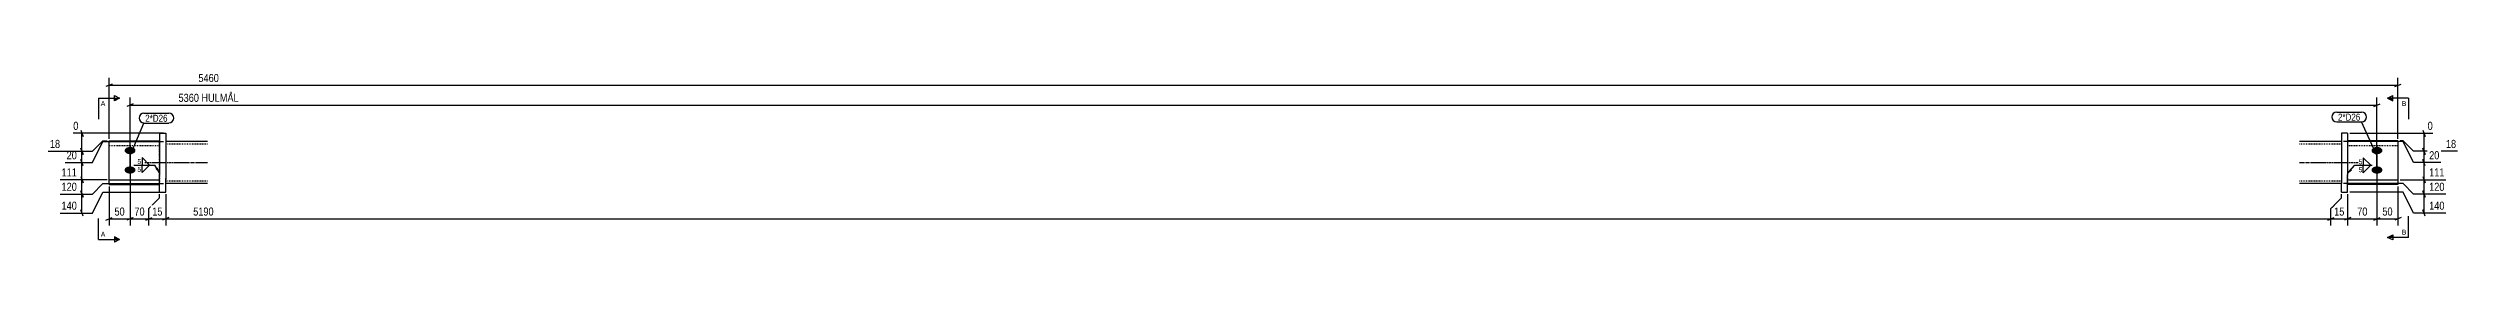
# Model space of a CAD drawing. Header units: millimetres. Extents: x 7 to 28847, y 7 to 417.
# Drawn here: x 11635 to 17383, y 12 to 417 of the extents above; entities that cross this region are included whole.
import ezdxf

# ---------------------------------------------------------------- set-up
doc = ezdxf.new("R2010")
doc.units = ezdxf.units.MM
doc.linetypes.add('DXK_LINE_DOT2', pattern=[3.9198, 1.9599, -1.9599])
doc.linetypes.add('DXK_LINE_DOT3', pattern=[5.9187, 2.979, -0.9799, 0.9799, -0.9799])
for name, color, linetype in [('MÅLSÆTNING', 7, 'Continuous'), ('STÅL', 7, 'Continuous'), ('TEKST', 7, 'Continuous')]:
    doc.layers.add(name, color=color, linetype=linetype)
doc.styles.add('Arial', font='ARIAL.TTF', dxfattribs={"height": 0.2})
doc.styles.add('Arial Narrow', font='ARIALN.TTF', dxfattribs={"height": 0.2})

msp = doc.modelspace()

# ---------------------------------------------------------------- hatches: boundary and pattern name
at = {"layer": 'STÅL', "linetype": 'Continuous'}
for points in [[(11830.5, 221.2), (11827.8, 221.3), (11825.2, 221.9), (11822.8, 222.8), (11820.8, 224), (11819.2, 225.5), (11818.1, 227.1), (11817.5, 228.9), (11817.5, 230.7), (11818.1, 232.4), (11819.2, 234.1), (11820.8, 235.5), (11822.8, 236.7), (11825.2, 237.6), (11827.8, 238.2), (11830.5, 238.4), (11833.2, 238.2), (11835.8, 237.6), (11838.1, 236.7), (11840.1, 235.5), (11841.7, 234.1), (11842.8, 232.4), (11843.4, 230.7), (11843.4, 228.9), (11842.8, 227.1), (11841.7, 225.5), (11840.1, 224), (11838.1, 222.8), (11835.8, 221.9), (11833.2, 221.3)], [(17190.5, 221.2), (17187.8, 221.3), (17185.2, 221.9), (17182.8, 222.8), (17180.8, 224), (17179.2, 225.5), (17178.1, 227.1), (17177.5, 228.9), (17177.5, 230.7), (17178.1, 232.4), (17179.2, 234.1), (17180.8, 235.5), (17182.8, 236.7), (17185.2, 237.6), (17187.8, 238.2), (17190.5, 238.4), (17193.2, 238.2), (17195.8, 237.6), (17198.1, 236.7), (17200.1, 235.5), (17201.7, 234.1), (17202.8, 232.4), (17203.4, 230.7), (17203.4, 228.9), (17202.8, 227.1), (17201.7, 225.5), (17200.1, 224), (17198.1, 222.8), (17195.8, 221.9), (17193.2, 221.3)], [(11830.5, 174.8), (11827.8, 175), (11825.2, 175.5), (11822.8, 176.4), (11820.8, 177.6), (11819.2, 179.1), (11818.1, 180.7), (11817.5, 182.5), (11817.5, 184.3), (11818.1, 186.1), (11819.2, 187.7), (11820.8, 189.2), (11822.8, 190.4), (11825.2, 191.3), (11827.8, 191.8), (11830.5, 192), (11833.2, 191.8), (11835.8, 191.3), (11838.1, 190.4), (11840.1, 189.2), (11841.7, 187.7), (11842.8, 186.1), (11843.4, 184.3), (11843.4, 182.5), (11842.8, 180.7), (11841.7, 179.1), (11840.1, 177.6), (11838.1, 176.4), (11835.8, 175.5), (11833.2, 175)], [(17190.5, 174.8), (17187.8, 175), (17185.2, 175.5), (17182.8, 176.4), (17180.8, 177.6), (17179.2, 179.1), (17178.1, 180.7), (17177.5, 182.5), (17177.5, 184.3), (17178.1, 186.1), (17179.2, 187.7), (17180.8, 189.2), (17182.8, 190.4), (17185.2, 191.3), (17187.8, 191.8), (17190.5, 192), (17193.2, 191.8), (17195.8, 191.3), (17198.1, 190.4), (17200.1, 189.2), (17201.7, 187.7), (17202.8, 186.1), (17203.4, 184.3), (17203.4, 182.5), (17202.8, 180.7), (17201.7, 179.1), (17200.1, 177.6), (17198.1, 176.4), (17195.8, 175.5), (17193.2, 175)]]:
    msp.add_hatch(color=96, dxfattribs=at).paths.add_polyline_path(points)
at = {"layer": 'TEKST', "linetype": 'Continuous'}
msp.add_hatch(color=3, dxfattribs=at).paths.add_polyline_path([(11896.7, 189.2), (11900.5, 176.9), (11891.3, 186)])

# ---------------------------------------------------------------- linework, layer by layer
at = {"layer": 'MÅLSÆTNING', "color": 7, "linetype": 'Continuous'}
for p, q in [((11780.5, 258), (11780.5, 402.8)), ((17240.5, 258), (17240.5, 402.8)), ((11788, 388), (11773, 382)), ((11830.5, 176.7), (11830.5, 355.7)), ((17190.5, 176.7), (17190.5, 355.7)), ((17233, 382), (17248, 388)), ((11838, 340.9), (11823, 334.9)), ((11830.5, 337.9), (17190.5, 337.9)), ((17183, 334.9), (17198, 340.9)), ((11910.5, 271), (11695, 271)), ((11712.7, 278.5), (11718.7, 263.5)), ((11740.7, 228), (11765.7, 253)), ((11740.7, 228), (11765.7, 253)), ((11740.7, 201), (11765.7, 251)), ((11740.7, 201), (11765.7, 251)), ((11765.7, 253), (11775.5, 253)), ((11765.7, 253), (11775.5, 253)), ((11765.7, 251), (11910.5, 251)), ((11765.7, 251), (11910.5, 251)), ((17252.8, 251), (17110.5, 251)), ((17252.8, 251), (17110.5, 251)), ((17125.5, 271), (17323.4, 271)), ((17252.8, 253), (17245.5, 253)), ((17252.8, 253), (17245.5, 253)), ((17277.8, 228), (17252.8, 253)), ((17277.8, 228), (17252.8, 253)), ((17277.8, 201), (17252.8, 251)), ((17277.8, 201), (17252.8, 251)), ((17299.8, 278.5), (17305.8, 263.5)), ((17305.8, 220.5), (17299.8, 235.5)), ((17299.8, 235.5), (17305.8, 220.5)), ((17302.8, 228), (17302.8, 271)), ((17382.9, 228), (17277.8, 228)), ((17382.9, 228), (17277.8, 228)), ((17342.9, 201), (17277.8, 201)), ((17342.9, 201), (17277.8, 201)), ((17305.8, 193.5), (17299.8, 208.5)), ((17305.8, 193.5), (17299.8, 208.5)), ((17302.8, 201), (17302.8, 228)), ((17302.8, 160.2), (17302.8, 201)), ((11775.5, 160.2), (11663.4, 160.2)), ((11663.4, 126), (11740.7, 126)), ((11663.4, 126), (11740.7, 126)), ((11712.7, 167.7), (11718.7, 152.7)), ((11718.7, 118.5), (11712.7, 133.5)), ((11712.7, 133.5), (11718.7, 118.5)), ((11715.7, 126), (11715.7, 160.2)), ((11715.7, 81), (11715.7, 126)), ((11740.7, 126), (11765.7, 151)), ((11765.7, 151), (11910.5, 151)), ((11765.7, 151), (11910.5, 151)), ((11765.7, 131), (11910.5, 131)), ((11780.5, 144), (11780.5, 51.2)), ((11830.5, 161.5), (11830.5, 51.2)), ((11875.5, 92.2), (11900.5, 117.2)), ((11900.5, 117.2), (11900.5, 126)), ((11900.5, 117.2), (11900.5, 126)), ((11915.5, 126), (11915.5, 51.2)), ((17080.5, 92.2), (17105.5, 117.2)), ((17105.5, 117.2), (17105.5, 126)), ((17252.8, 151), (17110.5, 151)), ((17252.8, 151), (17110.5, 151)), ((17120.5, 126), (17120.5, 51.2)), ((17252.8, 131), (17125.5, 131)), ((17190.5, 161.5), (17190.5, 51.2)), ((17240.5, 144), (17240.5, 51.2)), ((17245.5, 160.2), (17355.1, 160.2)), ((17245.5, 160.2), (17355.1, 160.2)), ((17355.1, 126), (17277.8, 126)), ((17355.1, 126), (17277.8, 126)), ((17299.8, 167.7), (17305.8, 152.7)), ((17299.8, 167.7), (17305.8, 152.7)), ((17305.8, 118.5), (17299.8, 133.5)), ((17299.8, 133.5), (17305.8, 118.5)), ((17302.8, 126), (17302.8, 160.2)), ((17302.8, 81), (17302.8, 126)), ((11663.4, 81), (11740.7, 81)), ((11718.7, 73.5), (11712.7, 88.5)), ((11773, 64.2), (11788, 70.2)), ((11780.5, 67.2), (11830.5, 67.2)), ((11838, 70.2), (11823, 64.2)), ((11868, 64.2), (11883, 70.2)), ((11875.5, 51.2), (11875.5, 92.2)), ((11923, 70.2), (11908, 64.2)), ((17073, 64.2), (17088, 70.2)), ((17080.5, 51.2), (17080.5, 92.2)), ((17080.5, 67.2), (17120.5, 67.2)), ((17128, 70.2), (17113, 64.2)), ((17183, 64.2), (17198, 70.2)), ((17190.5, 67.2), (17240.5, 67.2)), ((17248, 70.2), (17233, 64.2)), ((17355.1, 81), (17277.8, 81)), ((17305.8, 73.5), (17299.8, 88.5))]:
    msp.add_line(p, q, dxfattribs=at)
at = {"layer": 'STÅL', "color": 2, "linetype": 'Continuous'}
for p, q in [((11780.5, 149), (11780.5, 253)), ((11780.5, 253), (11900.5, 253)), ((11900.5, 271), (11900.5, 172.1)), ((11900.5, 271), (11915.5, 271)), ((11915.5, 271), (11915.5, 249.1)), ((12015.5, 251), (11915.5, 251)), ((11915.5, 249.1), (11915.5, 163)), ((17105.5, 251), (17005.5, 251)), ((17105.5, 271), (17105.5, 249.1)), ((17120.5, 271), (17105.5, 271)), ((17105.5, 249.1), (17105.5, 239)), ((17105.5, 239), (17105.5, 152.8)), ((17120.5, 271), (17120.5, 172.1)), ((17240.5, 253), (17120.5, 253)), ((17240.5, 253), (17240.5, 149)), ((11780.5, 160.2), (11900.5, 160.2)), ((11780.5, 149), (11900.5, 149)), ((11900.5, 149), (11900.5, 172.1)), ((11900.5, 131), (11900.5, 149)), ((11900.5, 131), (11915.5, 131)), ((11915.5, 152.8), (11915.5, 163)), ((11915.5, 131), (11915.5, 152.8)), ((12015.5, 151), (11915.5, 151)), ((17105.5, 151), (17005.5, 151)), ((17105.5, 131), (17105.5, 152.8)), ((17105.5, 131), (17120.5, 131)), ((17120.5, 149), (17120.5, 172.1)), ((17120.5, 160.2), (17240.5, 160.2)), ((17120.5, 131), (17120.5, 149)), ((17240.5, 149), (17120.5, 149))]:
    msp.add_line(p, q, dxfattribs=at)
at = {"layer": 'STÅL', "color": 7, "linetype": 'DXK_LINE_DOT2'}
for p, q in [((11780.5, 241.7), (11900.5, 241.7)), ((11900.5, 172.1), (11900.5, 253)), ((11915.5, 251), (11915.5, 250.1)), ((11915.5, 250.1), (11915.5, 249.1)), ((11915.5, 249.1), (11915.5, 157.4)), ((12015.5, 245), (11915.5, 245)), ((17105.5, 245), (17005.5, 245)), ((17105.5, 251), (17105.5, 250.1)), ((17105.5, 250.1), (17105.5, 249.1)), ((17105.5, 249.1), (17105.5, 158.4)), ((17120.5, 253), (17120.5, 172.1)), ((17120.5, 241.7), (17240.5, 241.7)), ((11900.5, 172.1), (11900.5, 149)), ((11915.5, 157), (11915.5, 157.4)), ((12015.5, 157), (11915.5, 157)), ((11915.5, 157), (11915.5, 152.8)), ((11915.5, 151), (11915.5, 152.8)), ((17105.5, 157), (17005.5, 157)), ((17105.5, 157.4), (17105.5, 158.4)), ((17105.5, 157), (17105.5, 157.4)), ((17105.5, 157), (17105.5, 152.8)), ((17105.5, 152.8), (17105.5, 151.9)), ((17105.5, 151.9), (17105.5, 151)), ((17120.5, 172.1), (17120.5, 149))]:
    msp.add_line(p, q, dxfattribs=at)
at = {"layer": 'STÅL', "color": 96, "linetype": 'Continuous'}
for p, q in [((11830.5, 241.4), (11830.5, 177.8)), ((17190.5, 241), (17190.5, 177.3)), ((11830.5, 195), (11830.5, 131.4)), ((17190.5, 194.6), (17190.5, 131))]:
    msp.add_line(p, q, dxfattribs=at)
at = {"layer": 'STÅL', "color": 7, "linetype": 'DXK_LINE_DOT3'}
for p, q in [((11865.5, 201), (12015.5, 201)), ((17005.5, 201), (17155.5, 201))]:
    msp.add_line(p, q, dxfattribs=at)
at = {"layer": 'TEKST', "color": 3, "linetype": 'Continuous'}
msp.add_line((11900.5, 176.9), (11889.4, 195.3), dxfattribs=at)

# ---------------------------------------------------------------- next in the draw order: wipeouts: each hides what was drawn before it
at = {"color": 0}
for points in [[(17078.8, 341.7), (17078.8, 369.7), (11942.1, 369.7), (11942.1, 341.7)], [(11821.7, 71), (11821.7, 99), (11789.3, 99), (11789.3, 71)], [(17116.7, 71), (17116.7, 99), (17084.3, 99), (17084.3, 71)], [(17231.7, 71), (17231.7, 99), (17199.3, 99), (17199.3, 71)]]:
    msp.add_wipeout(points, dxfattribs=at).dxf.layer = 'MÅLSÆTNING'
at = {"color": 0, "linetype": 'Continuous'}
for points, layer in [([(17327.4, 275), (17327.4, 303), (17307.3, 303), (17307.3, 275)], 'MÅLSÆTNING'), ([(11707.6, 164.2), (11707.6, 192.2), (11663, 192.2), (11663, 164.2)], 'MÅLSÆTNING'), ([(11771.6, 335.7), (11771.6, 348.2), (11760.5, 348.2), (11760.5, 335.7)], 'TEKST'), ([(17260.5, 335.7), (17260.5, 348.2), (17249.4, 348.2), (17249.4, 335.7)], 'TEKST'), ([(11771.6, 24.5), (11771.6, 37), (11760.5, 37), (11760.5, 24.5)], 'TEKST'), ([(17260.5, 29.5), (17260.5, 42), (17249.4, 42), (17249.4, 29.5)], 'TEKST')]:
    msp.add_wipeout(points, dxfattribs=at).dxf.layer = layer

# ---------------------------------------------------------------- next in the draw order: hatches: boundary and pattern name
at = {"layer": 'TEKST', "linetype": 'Continuous'}
for points in [[(11793, 348.2), (11793, 354.5), (11805.5, 354.5)], [(17228, 354.4), (17228, 348.2), (17215.5, 354.4)], [(11793, 18.3), (11793, 24.5), (11805.5, 18.3)], [(17228, 29.5), (17228, 23.2), (17215.5, 23.2)]]:
    msp.add_hatch(color=30, dxfattribs=at).paths.add_polyline_path(points)

# ---------------------------------------------------------------- next in the draw order: linework, layer by layer
at = {"layer": 'MÅLSÆTNING', "color": 7, "linetype": 'Continuous'}
for p, q in [((11780.5, 385), (17240.5, 385)), ((11675.5, 201), (11740.7, 201)), ((11718.7, 193.5), (11712.7, 208.5)), ((11715.7, 160.2), (11715.7, 201)), ((11775.5, 160.2), (11663.4, 160.2)), ((11712.7, 167.7), (11718.7, 152.7)), ((11740.7, 126), (11765.7, 151)), ((11740.7, 81), (11765.7, 131)), ((11830.5, 161.5), (11830.5, 51.2)), ((17080.5, 92.2), (17105.5, 117.2)), ((17105.5, 117.2), (17105.5, 126)), ((17120.5, 126), (17120.5, 51.2)), ((17190.5, 161.5), (17190.5, 51.2)), ((17277.8, 126), (17252.8, 151)), ((17277.8, 126), (17252.8, 151)), ((17277.8, 81), (17252.8, 131)), ((11838, 70.2), (11823, 64.2)), ((11830.5, 67.2), (11875.5, 67.2)), ((17073, 64.2), (17088, 70.2)), ((17080.5, 51.2), (17080.5, 92.2)), ((17128, 70.2), (17113, 64.2)), ((17120.5, 67.2), (17190.5, 67.2)), ((17183, 64.2), (17198, 70.2))]:
    msp.add_line(p, q, dxfattribs=at)
at = {"layer": 'TEKST', "color": 7, "linetype": 'Continuous'}
for p, q in [((11755.5, 354.5), (11755.5, 304.5)), ((11755.5, 354.5), (11805.5, 354.5)), ((17265.5, 354.4), (17215.5, 354.4)), ((17265.5, 354.4), (17265.5, 304.4)), ((11755.5, 18.3), (11755.5, 68.3)), ((17265.5, 23.2), (17265.5, 73.2)), ((11755.5, 18.3), (11805.5, 18.3)), ((17265.5, 23.2), (17215.5, 23.2))]:
    msp.add_line(p, q, dxfattribs=at)
at = {"layer": 'TEKST', "color": 30, "linetype": 'Continuous'}
for p, q in [((11793, 348.2), (11793, 360.7)), ((11793, 360.7), (11805.5, 354.5)), ((11805.5, 354.5), (11793, 348.2)), ((17215.5, 354.4), (17228, 360.7)), ((17215.5, 354.4), (17228, 348.2)), ((17228, 348.2), (17228, 360.7)), ((11805.5, 18.3), (11793, 24.5)), ((11793, 24.5), (11793, 12)), ((11805.5, 18.3), (11793, 12)), ((17215.5, 23.2), (17228, 29.5)), ((17228, 17), (17215.5, 23.2)), ((17228, 29.5), (17228, 17))]:
    msp.add_line(p, q, dxfattribs=at)

# ---------------------------------------------------------------- next in the draw order: texts
at = {"layer": 'MÅLSÆTNING', "color": 3, "style": 'Arial Narrow'}
for s, height, p in [('5360 HULMÅL', 19.089, (11946.1, 345.7)), ('50', 19.09, (11793.3, 75)), ('15', 19.09, (17088.3, 75)), ('50', 19.09, (17203.3, 75))]:
    msp.add_text(s, height=height, dxfattribs=at).set_placement(p)
at = {"layer": 'MÅLSÆTNING', "color": 3, "linetype": 'Continuous', "style": 'Arial Narrow'}
for s, height, p in [('0', 19.1, (17311.3, 279)), ('111', 19.09, (11667, 168.2))]:
    msp.add_text(s, height=height, dxfattribs=at).set_placement(p)
at = {"layer": 'TEKST', "color": 3, "linetype": 'Continuous', "style": 'Arial'}
for s, p in [('A', (11760.5, 335.7)), ('B', (17249.4, 335.7)), ('A', (11760.5, 24.5)), ('B', (17249.4, 29.5))]:
    msp.add_text(s, height=11.9, dxfattribs=at).set_placement(p)

# ---------------------------------------------------------------- next in the draw order: wipeouts: each hides what was drawn before it
at = {"color": 0}
for points in [[(11920, 298.2), (11920, 315.7), (11866.7, 315.7), (11866.7, 298.2)], [(17150.7, 300.8), (17150.7, 318.3), (17097.4, 318.3), (17097.4, 300.8)]]:
    msp.add_wipeout(points, dxfattribs=at).dxf.layer = 'TEKST'

# ---------------------------------------------------------------- next in the draw order: wipeouts: each hides what was drawn before it
for points, layer in [([(17031.3, 388.8), (17031.3, 416.8), (11989.6, 416.8), (11989.6, 388.8)], 'MÅLSÆTNING'), ([(11869.2, 71), (11869.2, 99), (11836.8, 99), (11836.8, 71)], 'MÅLSÆTNING'), ([(17171.7, 71), (17171.7, 99), (17139.3, 99), (17139.3, 71)], 'MÅLSÆTNING'), ([(11920, 298.2), (11920, 315.7), (11866.7, 315.7), (11866.7, 298.2)], 'TEKST'), ([(17150.7, 300.8), (17150.7, 318.3), (17097.4, 318.3), (17097.4, 300.8)], 'TEKST')]:
    msp.add_wipeout(points, dxfattribs=at).dxf.layer = layer
at = {"color": 0, "linetype": 'Continuous'}
for points in [[(11707.6, 205), (11707.6, 233), (11675.2, 233), (11675.2, 205)], [(17383.3, 232), (17383.3, 260), (17350.9, 260), (17350.9, 232)], [(11707.6, 130), (11707.6, 158), (11663, 158), (11663, 130)]]:
    msp.add_wipeout(points, dxfattribs=at).dxf.layer = 'MÅLSÆTNING'

# ---------------------------------------------------------------- next in the draw order: linework, layer by layer
at = {"layer": 'MÅLSÆTNING', "color": 7, "linetype": 'Continuous'}
for p, q in [((11718.7, 220.5), (11712.7, 235.5)), ((11712.7, 235.5), (11718.7, 220.5)), ((11715.7, 228), (11715.7, 271)), ((11635.5, 228), (11740.7, 228)), ((11635.5, 228), (11740.7, 228)), ((11675.5, 201), (11740.7, 201)), ((11718.7, 193.5), (11712.7, 208.5)), ((11715.7, 201), (11715.7, 228)), ((11875.5, 92.2), (11900.5, 117.2)), ((11868, 64.2), (11883, 70.2)), ((11875.5, 51.2), (11875.5, 92.2)), ((11875.5, 67.2), (11915.5, 67.2))]:
    msp.add_line(p, q, dxfattribs=at)
at = {"layer": 'TEKST', "color": 7, "linetype": 'Continuous'}
for p, q in [((11830.5, 218.1), (11863.7, 295.2)), ((11863.7, 318.7), (11923, 318.7)), ((11863.7, 295.2), (11923, 295.2)), ((17094.4, 321.3), (17153.7, 321.3)), ((17094.4, 297.8), (17153.7, 297.8)), ((17190.5, 218.1), (17153.7, 297.8))]:
    msp.add_line(p, q, dxfattribs=at)
for centre, start, end in [((11863.7, 307), 90, 270), ((11923, 307), 270, 90), ((17094.4, 309.5), 90, 270), ((17153.7, 309.5), 270, 90)]:
    msp.add_arc(centre, 11.7, start, end, dxfattribs=at)

# ---------------------------------------------------------------- next in the draw order: texts
at = {"layer": 'MÅLSÆTNING', "color": 3, "style": 'Arial Narrow'}
for s, p in [('5460', (11993.6, 392.8)), ('70', (11840.8, 75)), ('70', (17143.3, 75))]:
    msp.add_text(s, height=19.09, dxfattribs=at).set_placement(p)
at = {"layer": 'MÅLSÆTNING', "color": 3, "linetype": 'Continuous', "style": 'Arial Narrow'}
for s, p in [('18', (17354.9, 236)), ('20', (11679.2, 209))]:
    msp.add_text(s, height=19.09, dxfattribs=at).set_placement(p)
at = {"layer": 'TEKST', "color": 3, "style": 'Arial Narrow'}
for p in [(11866.7, 298.2), (17097.4, 300.8)]:
    msp.add_text('2*D26', height=16.7, dxfattribs=at).set_placement(p)

# ---------------------------------------------------------------- next in the draw order: wipeouts: each hides what was drawn before it
at = {"color": 0, "linetype": 'Continuous'}
msp.add_wipeout([(11707.6, 85), (11707.6, 113), (11663, 113), (11663, 85)], dxfattribs=at).dxf.layer = 'MÅLSÆTNING'

# ---------------------------------------------------------------- next in the draw order: texts
at = {"layer": 'MÅLSÆTNING', "color": 3, "linetype": 'Continuous', "style": 'Arial Narrow'}
for s, p in [('120', (11667, 134)), ('140', (11667, 89))]:
    msp.add_text(s, height=19.09, dxfattribs=at).set_placement(p)

# ---------------------------------------------------------------- next in the draw order: wipeouts: each hides what was drawn before it
at = {"color": 0, "linetype": 'Continuous'}
for points in [[(11711.2, 275), (11711.2, 303), (11691, 303), (11691, 275)], [(17343.3, 205), (17343.3, 233), (17310.9, 233), (17310.9, 205)]]:
    msp.add_wipeout(points, dxfattribs=at).dxf.layer = 'MÅLSÆTNING'
at = {"color": 0}
for points, layer in [([(11911.7, 71), (11911.7, 99), (11879.3, 99), (11879.3, 71)], 'MÅLSÆTNING'), ([(11856.6, 196.8), (11856.6, 211.3), (11847, 211.3), (11847, 196.8)], 'TEKST'), ([(17155.3, 196.1), (17155.3, 210.6), (17145.7, 210.6), (17145.7, 196.1)], 'TEKST')]:
    msp.add_wipeout(points, dxfattribs=at).dxf.layer = layer

# ---------------------------------------------------------------- next in the draw order: linework, layer by layer
at = {"layer": 'MÅLSÆTNING', "color": 7, "linetype": 'Continuous'}
for p, q in [((11915.5, 126), (11915.5, 51.2)), ((11923, 70.2), (11908, 64.2)), ((11915.5, 67.2), (17080.5, 67.2))]:
    msp.add_line(p, q, dxfattribs=at)
at = {"layer": 'TEKST', "color": 3, "linetype": 'Continuous'}
for p, q in [((11877, 195.3), (11859.2, 213.1)), ((11859.2, 213.1), (11859.2, 195.3)), ((11859.2, 195.3), (11877, 195.3)), ((17175.7, 194.6), (17157.9, 212.4)), ((17157.9, 212.4), (17157.9, 194.6)), ((17157.9, 194.6), (17175.7, 194.6))]:
    msp.add_line(p, q, dxfattribs=at)

# ---------------------------------------------------------------- next in the draw order: texts
at = {"layer": 'MÅLSÆTNING', "color": 3, "linetype": 'Continuous', "style": 'Arial Narrow'}
for s, height, p in [('0', 19.1, (11695, 279)), ('20', 19.09, (17314.9, 209))]:
    msp.add_text(s, height=height, dxfattribs=at).set_placement(p)
at = {"layer": 'MÅLSÆTNING', "color": 3, "style": 'Arial Narrow'}
msp.add_text('15', height=19.09, dxfattribs=at).set_placement((11883.3, 75))

# ---------------------------------------------------------------- next in the draw order: wipeouts: each hides what was drawn before it
at = {"color": 0, "linetype": 'Continuous'}
for points, layer in [([(11667.6, 232), (11667.6, 260), (11635.2, 260), (11635.2, 232)], 'MÅLSÆTNING'), ([(17355.5, 164.2), (17355.5, 192.2), (17310.9, 192.2), (17310.9, 164.2)], 'MÅLSÆTNING'), ([(11856.6, 178), (11856.6, 192.5), (11847, 192.5), (11847, 178)], 'TEKST'), ([(17155.3, 177.3), (17155.3, 191.8), (17145.7, 191.8), (17145.7, 177.3)], 'TEKST')]:
    msp.add_wipeout(points, dxfattribs=at).dxf.layer = layer
at = {"color": 0}
msp.add_wipeout([(17018.8, 71), (17018.8, 99), (11977.1, 99), (11977.1, 71)], dxfattribs=at).dxf.layer = 'MÅLSÆTNING'

# ---------------------------------------------------------------- next in the draw order: hatches: boundary and pattern name
at = {"layer": 'TEKST', "linetype": 'Continuous'}
msp.add_hatch(color=3, dxfattribs=at).paths.add_polyline_path([(17131.1, 182.2), (17120.5, 174.9), (17126.4, 186.3)])

# ---------------------------------------------------------------- next in the draw order: linework, layer by layer
at = {"layer": 'TEKST', "color": 3, "linetype": 'Continuous'}
for p, q in [((11839.2, 195.3), (11889.4, 195.3)), ((11859.2, 195.3), (11877, 195.3)), ((11877, 195.3), (11859.2, 177.4)), ((11859.2, 177.4), (11859.2, 195.3)), ((17120.5, 174.9), (17137.9, 194.6)), ((17137.9, 194.6), (17179.3, 194.6)), ((17157.9, 194.6), (17175.7, 194.6)), ((17175.7, 194.6), (17157.9, 176.7)), ((17157.9, 176.7), (17157.9, 194.6))]:
    msp.add_line(p, q, dxfattribs=at)

# ---------------------------------------------------------------- next in the draw order: texts
at = {"layer": 'MÅLSÆTNING', "color": 3, "linetype": 'Continuous', "style": 'Arial Narrow'}
for s, p in [('18', (11639.2, 236)), ('111', (17314.9, 168.2))]:
    msp.add_text(s, height=19.09, dxfattribs=at).set_placement(p)
at = {"layer": 'MÅLSÆTNING', "color": 3, "style": 'Arial Narrow'}
msp.add_text('5190', height=19.09, dxfattribs=at).set_placement((11981.1, 75))
at = {"layer": 'TEKST', "color": 3, "style": 'Arial Narrow'}
for p in [(11848, 197.8), (17146.7, 197.1)]:
    msp.add_text('5', height=11.9, dxfattribs=at).set_placement(p)
at = {"layer": 'TEKST', "color": 3, "linetype": 'Continuous', "style": 'Arial Narrow'}
for p in [(11848, 179), (17146.7, 178.3)]:
    msp.add_text('5', height=11.9, dxfattribs=at).set_placement(p)

# ---------------------------------------------------------------- next in the draw order: wipeouts: each hides what was drawn before it
at = {"color": 0, "linetype": 'Continuous'}
msp.add_wipeout([(17355.5, 130), (17355.5, 158), (17310.9, 158), (17310.9, 130)], dxfattribs=at).dxf.layer = 'MÅLSÆTNING'

# ---------------------------------------------------------------- next in the draw order: wipeouts: each hides what was drawn before it
msp.add_wipeout([(17355.5, 85), (17355.5, 113), (17310.9, 113), (17310.9, 85)], dxfattribs=at).dxf.layer = 'MÅLSÆTNING'

# ---------------------------------------------------------------- next in the draw order: texts
at = {"layer": 'MÅLSÆTNING', "color": 3, "linetype": 'Continuous', "style": 'Arial Narrow'}
for s, p in [('120', (17314.9, 134)), ('140', (17314.9, 89))]:
    msp.add_text(s, height=19.09, dxfattribs=at).set_placement(p)

doc.saveas('drawing.dxf')
